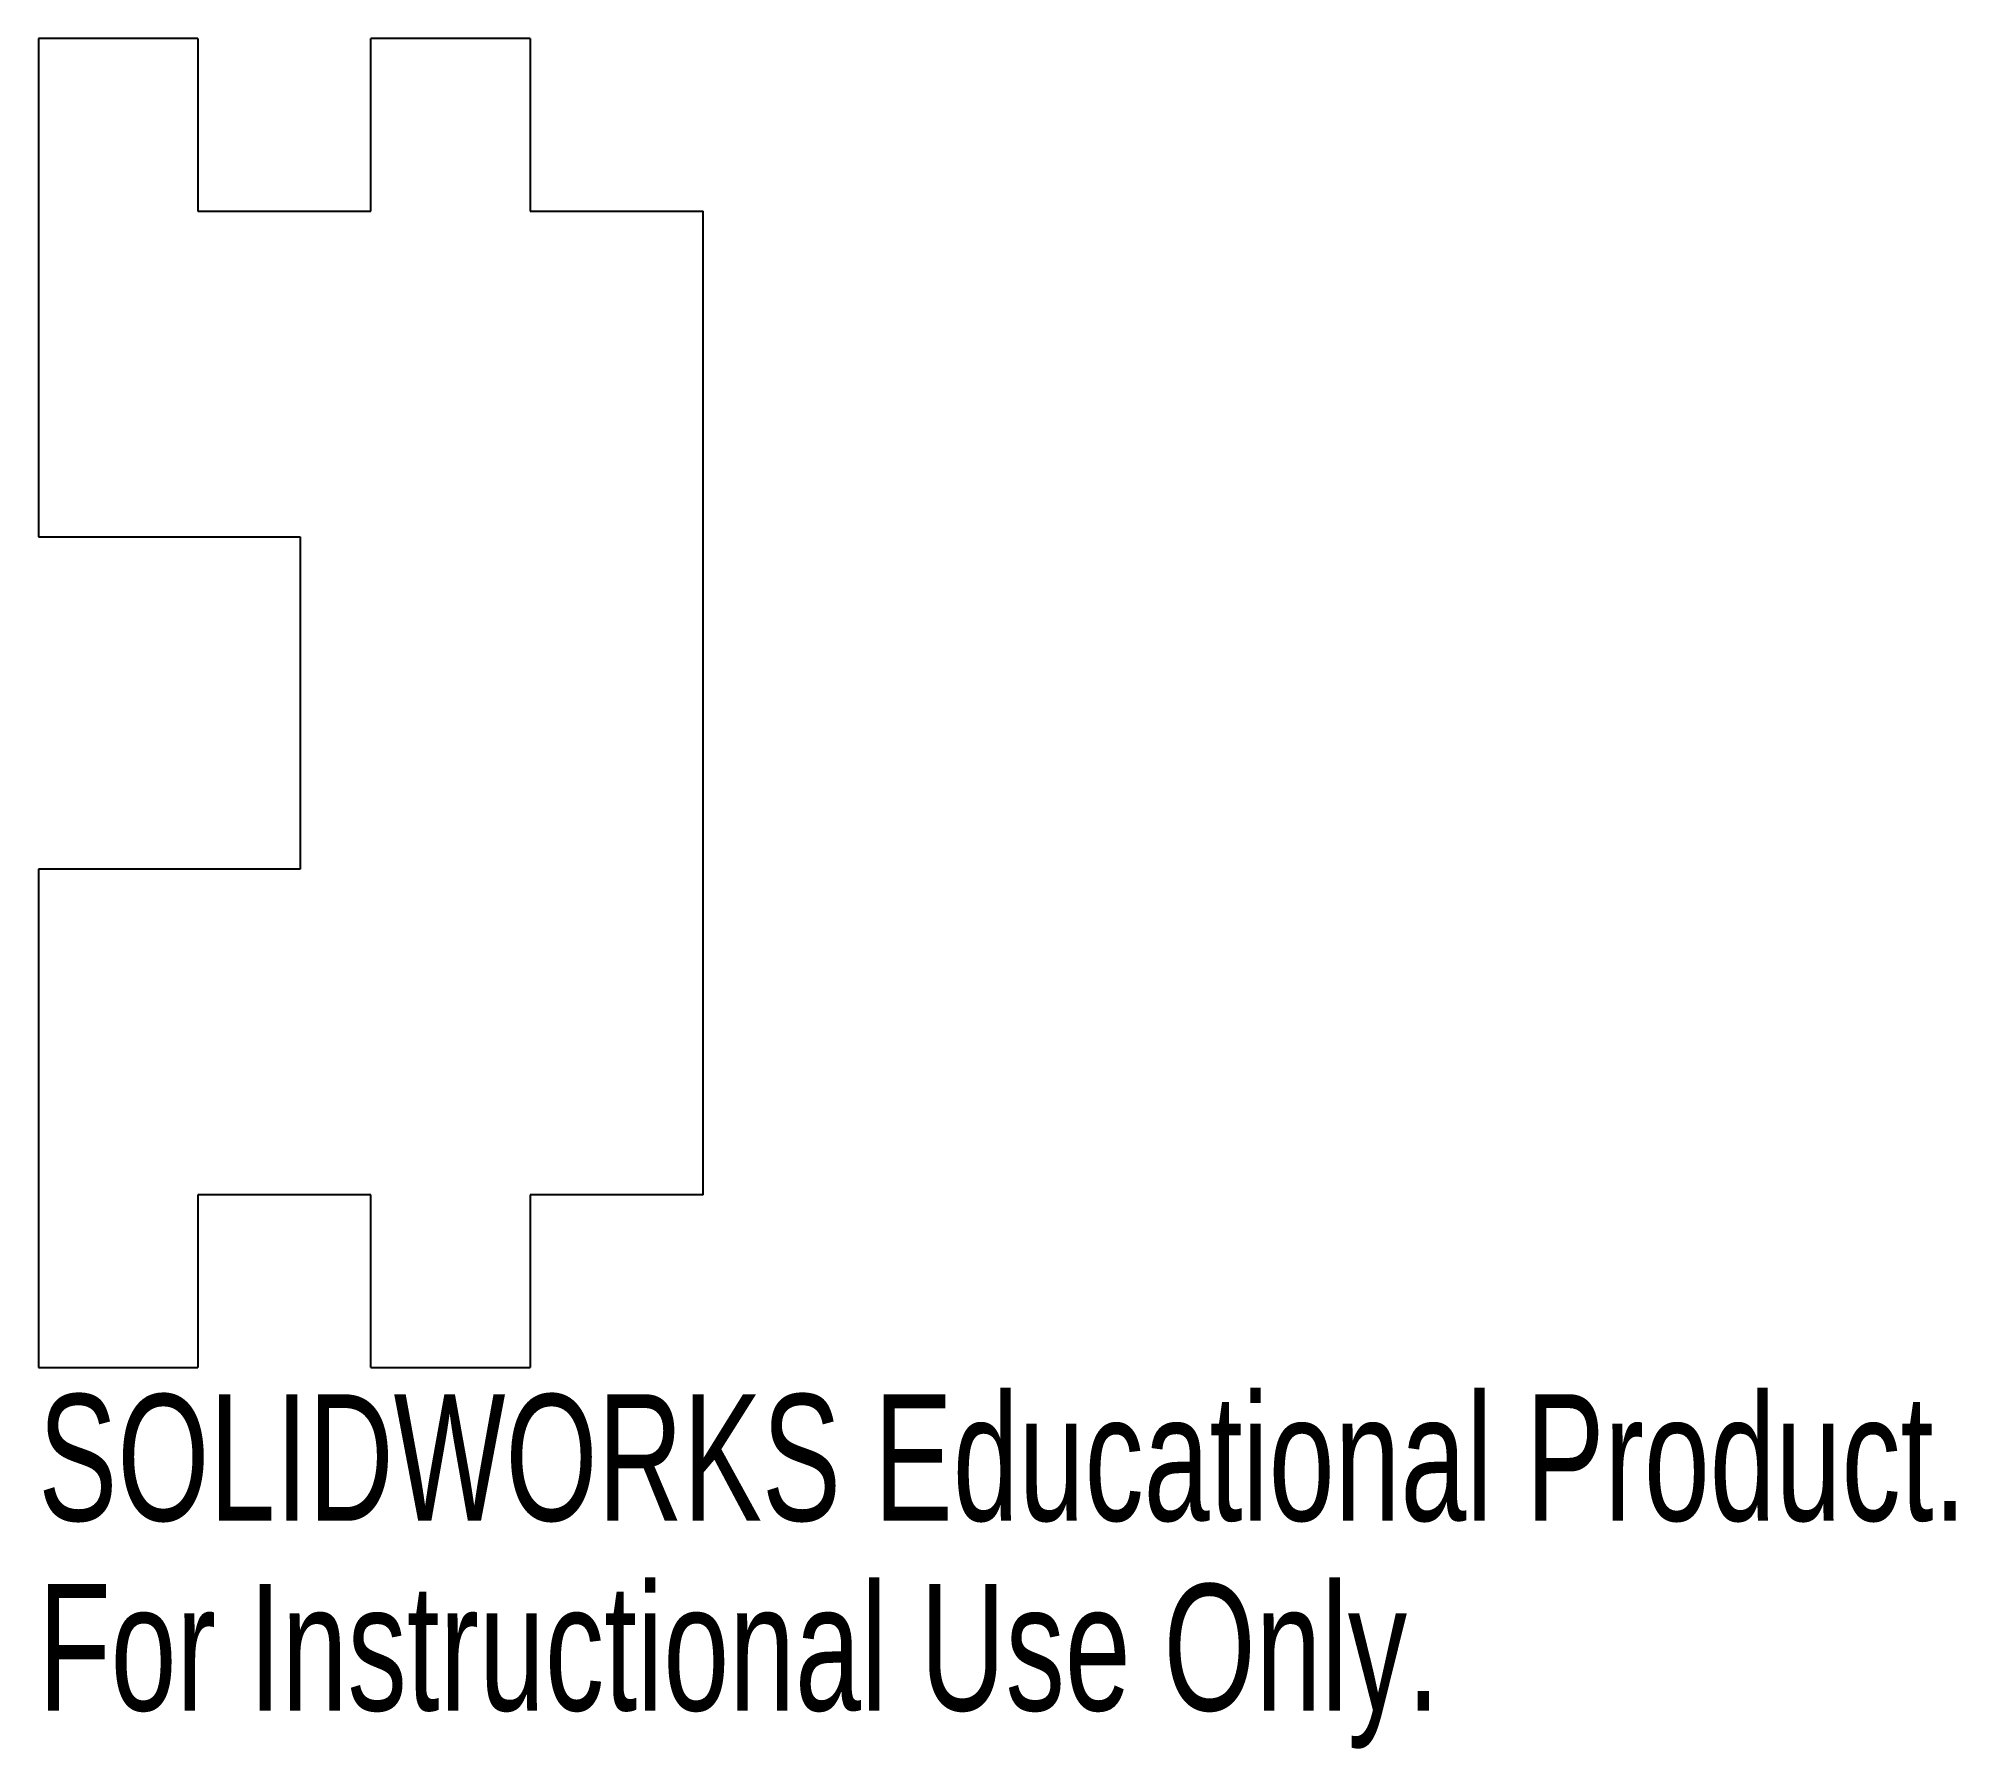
# Model space of a CAD drawing. Header units: inches. Extents: x -1 to 1.88, y -1.57 to 1.
import ezdxf

# ---------------------------------------------------------------- set-up
doc = ezdxf.new("R2010")
doc.units = ezdxf.units.IN
doc.header["$MEASUREMENT"] = 0
doc.styles.add('SLDTEXTSTYLE0', font='TXT', dxfattribs={"width": 0.7})

msp = doc.modelspace()

# ---------------------------------------------------------------- linework, layer by layer
at = {"color": 7, "linetype": 'Continuous', "lineweight": 25}
for p, q in [((-0.76, 1), (-1, 1)), ((-1, 1), (-1, 0.25)), ((-0.76, 1), (-0.76, 0.74)), ((-0.26, 1), (-0.5, 1)), ((-0.5, 0.74), (-0.5, 1)), ((-0.26, 1), (-0.26, 0.74)), ((-0.76, 0.74), (-0.5, 0.74)), ((-0.26, 0.74), (0, 0.74)), ((0, -0.74), (0, 0.74)), ((-1, 0.25), (-0.6063, 0.25)), ((-0.6063, 0.25), (-0.6063, -0.25)), ((-0.6063, -0.25), (-1, -0.25)), ((-1, -0.25), (-1, -1)), ((-0.76, -0.74), (-0.76, -1)), ((-0.5, -0.74), (-0.76, -0.74)), ((-0.5, -1), (-0.5, -0.74)), ((-0.26, -0.74), (-0.26, -1)), ((0, -0.74), (-0.26, -0.74)), ((-1, -1), (-0.76, -1)), ((-0.5, -1), (-0.26, -1))]:
    msp.add_line(p, q, dxfattribs=at)

# ---------------------------------------------------------------- texts
at = {"color": 7, "linetype": 'Continuous', "char_height": 0.1903, "attachment_point": 1, "style": 'SLDTEXTSTYLE0'}
for s, insert in [('SOLIDWORKS Educational Product.', (-1, -1.0401)), ('For Instructional Use Only.', (-1, -1.3256))]:
    msp.add_mtext(s, dxfattribs=dict(at, insert=insert))

doc.saveas('drawing.dxf')
